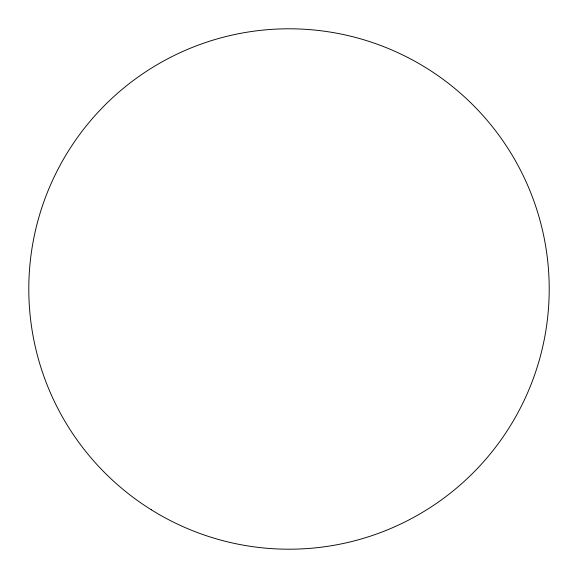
<?xml version="1.0" encoding="UTF-8"?>
<svg xmlns="http://www.w3.org/2000/svg" width="578" height="578" viewBox="0 0 578 578"><rect width="100%" height="100%" fill="white"/><g stroke="black" fill="none" stroke-linecap="round" stroke-linejoin="round"><path stroke-width="0.87" d="M151.306 509.789A260.208 260.208 0 0 0 549.057 297.851A260.208 260.208 0 0 0 166.637 59.361A260.208 260.208 0 0 0 151.306 509.789"/></g></svg>
